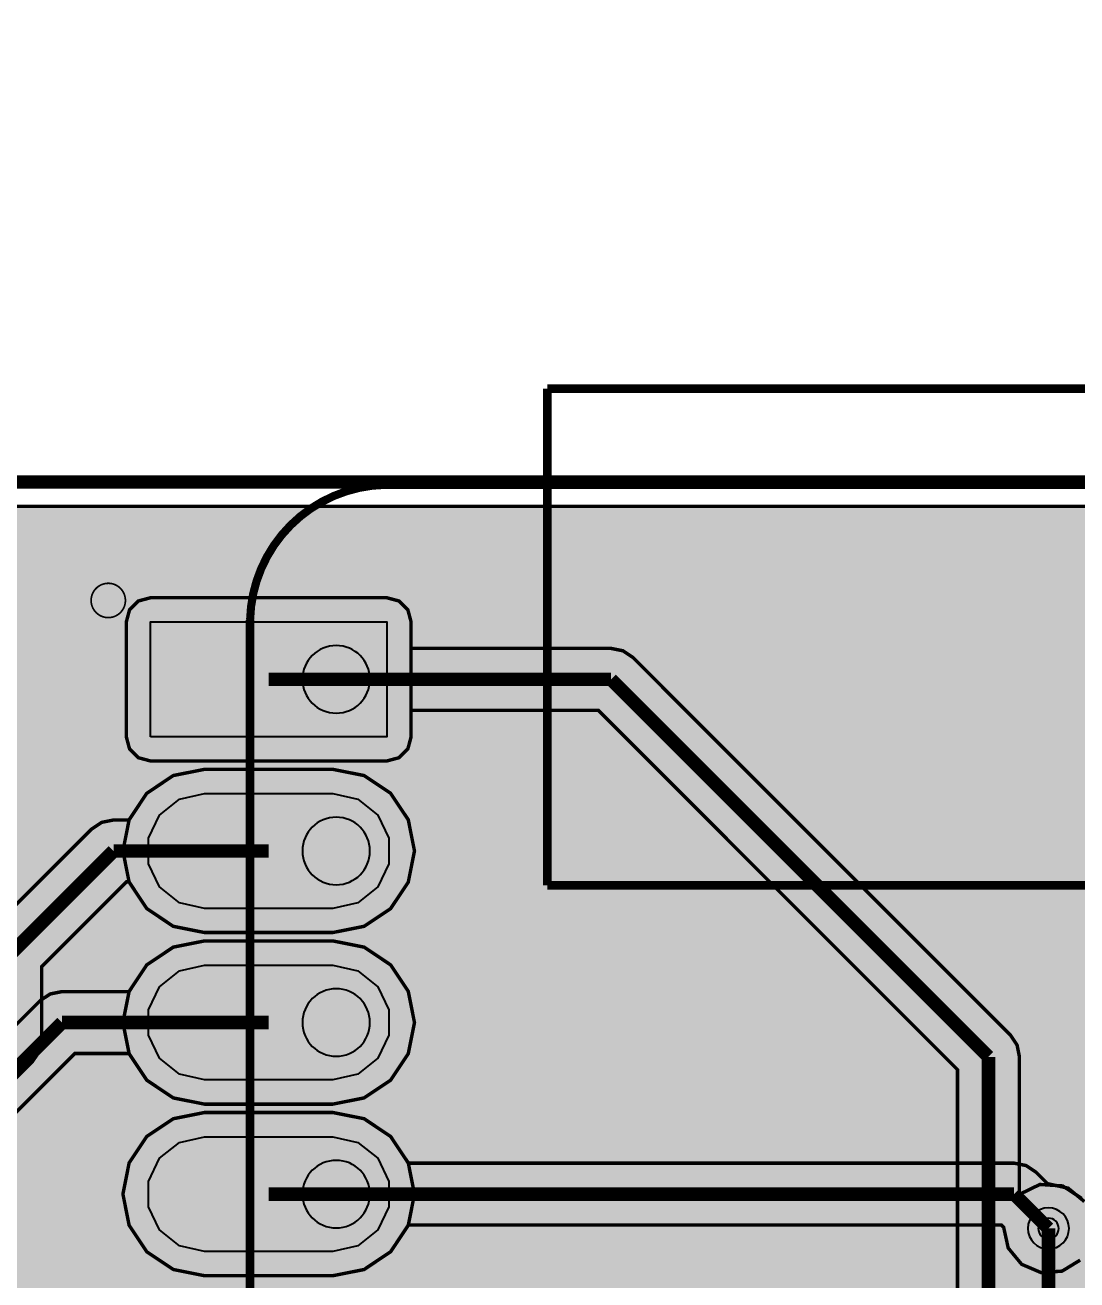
# Model space of a CAD drawing. Header units: millimetres. Extents: x 128 to 251, y -73 to 33.
# Drawn here: x 206.46 to 222.04, y 2.54 to 21.12 of the extents above; entities that cross this region are included whole.
import ezdxf

# ---------------------------------------------------------------- set-up
doc = ezdxf.new("R2010")
doc.units = ezdxf.units.MM
doc.header["$MEASUREMENT"] = 0
for name, color, linetype, true_color in [('Board-Outline-Layer', 7, 'Continuous', 0xff00ff), ('Bottom-Layer', 7, 'Continuous', 0x0000ff), ('Bottom-Paste-Mask-Layer', 7, 'Continuous', 0x800000), ('Bottom-Solder-Mask-Layer', 7, 'Continuous', 0xaa00ff), ('Hole-Layer', 7, 'Continuous', 0x222222), ('Multi-Layer', 7, 'Continuous', 0xc0c0c0), ('Top-Assembly-Layer', 7, 'Continuous', 0x33cc99), ('Top-Layer', 7, 'Continuous', 0xff0000), ('Top-Paste-Mask-Layer', 7, 'Continuous', 0x808080), ('Top-Silkscreen-Layer', 7, 'Continuous', 0xffcc00), ('Top-Solder-Mask-Layer', 7, 'Continuous', 0x800080)]:
    doc.layers.add(name, color=color, linetype=linetype, true_color=true_color)

msp = doc.modelspace()

# ---------------------------------------------------------------- hatches: boundary and pattern name
at = {"layer": 'Bottom-Layer'}
for points in [[(139.908, 21.105), (140.301, 21.105), (139.878, 20.881), (139.56, 20.524), (139.385, 20.08), (139.375, 19.602), (139.531, 19.15), (139.833, 18.78), (140.246, 18.538), (140.716, 18.454), (141.187, 18.538), (141.599, 18.78), (141.902, 19.15), (142.058, 19.602), (142.048, 20.08), (141.873, 20.524), (141.554, 20.881), (141.132, 21.105), (163.541, 21.105), (163.584, 21.107), (163.626, 21.115), (163.864, 21.098), (164.047, 20.945), (164.108, 20.714), (164.107, 20.705), (164.107, 20.695), (164.107, 15.941), (164.15, 15.447), (164.358, 14.996), (164.707, 14.641), (165.154, 14.426), (165.648, 14.374), (166.475, 14.374), (166.293, 14.159), (166.228, 13.885), (166.228, 12.785), (166.31, 12.481), (166.532, 12.258), (166.836, 12.177), (167.936, 12.177), (168.24, 12.258), (168.463, 12.481), (168.544, 12.785), (168.544, 13.885), (168.479, 14.159), (168.298, 14.374), (185.166, 14.376), (185.189, 14.374), (185.213, 14.374), (185.291, 14.376), (185.771, 14.283), (186.183, 14.018), (186.468, 13.621), (186.586, 13.147), (186.586, 10.433), (186.577, 9.929), (186.723, 9.445), (187.009, 9.03), (187.408, 8.722), (187.883, 8.55), (188.387, 8.532), (203.241, 8.641), (202.829, 8.401), (202.526, 8.035), (202.368, 7.586), (202.375, 7.11), (202.545, 6.665), (202.858, 6.307), (203.276, 6.079), (203.747, 6.008), (204.213, 6.105), (204.617, 6.356), (204.909, 6.732), (205.054, 7.185), (205.034, 7.66), (204.851, 8.1), (204.528, 8.449), (204.104, 8.665), (204.634, 8.898), (205.079, 9.268), (205.405, 9.747), (205.585, 10.297), (205.589, 10.327), (205.59, 10.358), (205.591, 13.287), (205.714, 13.592), (205.933, 13.837), (206.223, 13.993), (230.64, 13.993), (230.657, 13.993), (230.674, 13.995), (231.034, 13.948), (231.338, 13.746), (231.522, 13.432), (231.549, 13.07), (231.545, 13.043), (231.544, 13.017), (231.544, -4.89), (231.561, -5.618), (231.753, -6.32), (232.11, -6.955), (232.609, -7.485), (233.221, -7.879), (236.511, -9.687), (236.878, -10.054), (236.878, -18.76), (220.036, -47.654), (220, -47.741), (219.987, -47.835), (219.987, -49.818), (205.252, -65.512), (204.899, -65.718), (204.522, -65.877), (204.798, -65.5), (204.931, -65.051), (204.903, -64.585), (204.719, -64.155), (204.399, -63.813), (203.983, -63.6), (203.519, -63.54), (203.063, -63.642), (202.668, -63.892), (202.381, -64.262), (202.237, -64.706), (202.252, -65.174), (202.424, -65.608), (202.734, -65.959), (202.032, -65.693), (201.412, -65.269), (190.417, -54.469), (189.885, -54.039), (189.272, -53.734), (188.608, -53.57), (187.924, -53.554), (187.252, -53.686), (186.626, -53.961), (186.074, -54.365), (186.07, -54.368), (186.067, -54.372), (179.529, -60.687), (178.91, -61.051), (178.228, -61.276), (177.513, -61.353), (176.799, -61.277), (176.116, -61.053), (175.496, -60.689), (163.679, -48.655), (163.279, -48.335), (162.795, -48.168), (162.283, -48.173), (161.802, -48.349), (161.408, -48.677), (161.394, -48.695), (161.382, -48.713), (159.334, -51.863), (159.102, -52.068), (158.808, -52.169), (158.498, -52.15), (158.218, -52.014), (158.204, -52.004), (158.19, -51.995), (143.718, -43.141), (143.28, -42.7), (142.939, -42.181), (142.708, -41.604), (142.597, -40.993), (142.597, -40.989), (142.597, -40.985), (141.856, -33.79), (142.235, -34.091), (142.696, -34.239), (143.179, -34.217), (143.624, -34.026), (143.974, -33.692), (144.184, -33.256), (144.228, -32.774), (144.1, -32.307), (143.817, -31.914), (143.414, -31.646), (142.942, -31.537), (142.462, -31.599), (142.035, -31.826), (141.714, -32.189), (141.714, -31.591), (141.709, -30.467), (141.709, -2.111), (141.701, -2.033), (141.676, -1.959), (141.427, -1.592), (141.077, -1.321), (140.661, -1.172), (140.629, -1.168), (140.597, -1.166), (139.838, -1.166), (139.818, -1.167), (139.797, -1.168), (139.527, -1.118), (139.336, -0.921), (139.292, -0.649), (139.295, -0.624), (139.296, -0.598), (139.293, 20.608), (139.376, 20.878), (139.588, 21.063), (139.867, 21.107), (139.887, 21.106)], [(211.819, 10.222), (211.998, 10.27), (212.13, 10.401), (212.178, 10.58), (212.178, 12.28), (212.13, 12.459), (211.998, 12.59), (211.819, 12.638), (208.319, 12.638), (208.14, 12.59), (208.009, 12.459), (207.961, 12.28), (207.961, 10.58), (208.009, 10.401), (208.14, 10.27), (208.319, 10.222)], [(208.319, 10.58), (208.319, 12.28), (211.819, 12.28), (211.819, 10.58)], [(191.278, 5.157), (191.278, 5.249), (191.196, 5.553), (190.973, 5.776), (190.669, 5.857), (189.569, 5.857), (189.265, 5.776), (189.043, 5.553), (188.961, 5.249), (188.961, 4.149), (189.043, 3.845), (189.265, 3.622), (189.569, 3.541), (190.669, 3.541), (190.973, 3.622), (191.196, 3.845), (191.278, 4.149), (191.278, 4.241), (204.851, 4.241), (205.027, 4.276), (205.175, 4.375), (206.572, 5.772), (206.672, 5.921), (206.707, 6.096), (206.707, 7.176), (207.962, 8.432), (208.002, 8.432), (208.263, 8.038), (208.656, 7.774), (209.119, 7.682), (211.019, 7.682), (211.482, 7.774), (211.874, 8.036), (212.136, 8.428), (212.228, 8.89), (212.136, 9.352), (211.874, 9.744), (211.482, 10.006), (211.019, 10.098), (209.119, 10.098), (208.656, 10.006), (208.263, 9.742), (208.002, 9.348), (207.772, 9.348), (207.597, 9.313), (207.448, 9.214), (205.924, 7.69), (205.825, 7.541), (205.79, 7.366), (205.79, 6.286), (204.662, 5.157)], [(209.119, 8.04), (208.751, 8.124), (208.455, 8.36), (208.291, 8.701), (208.291, 9.079), (208.455, 9.42), (208.751, 9.656), (209.119, 9.74), (211.019, 9.74), (211.388, 9.656), (211.684, 9.42), (211.848, 9.079), (211.848, 8.701), (211.684, 8.36), (211.388, 8.124), (211.019, 8.04)], [(211.019, 7.558), (209.119, 7.558), (208.657, 7.466), (208.265, 7.204), (208.003, 6.812), (207.911, 6.35), (208.003, 5.888), (208.265, 5.496), (208.657, 5.234), (209.119, 5.142), (211.019, 5.142), (211.482, 5.234), (211.874, 5.496), (212.136, 5.888), (212.228, 6.35), (212.136, 6.812), (211.874, 7.204), (211.482, 7.466)], [(209.119, 5.5), (208.751, 5.584), (208.455, 5.82), (208.291, 6.161), (208.291, 6.539), (208.455, 6.88), (208.751, 7.116), (209.119, 7.2), (211.019, 7.2), (211.388, 7.116), (211.684, 6.88), (211.848, 6.539), (211.848, 6.161), (211.684, 5.82), (211.388, 5.584), (211.019, 5.5)], [(211.019, 5.018), (209.119, 5.018), (208.657, 4.926), (208.265, 4.664), (208.003, 4.272), (207.911, 3.81), (208.003, 3.348), (208.265, 2.956), (208.657, 2.694), (209.119, 2.602), (211.019, 2.602), (211.483, 2.694), (211.876, 2.958), (212.137, 3.352), (220.918, 3.352), (220.952, 3.317), (221.019, 3.012), (221.218, 2.771), (221.506, 2.648), (221.817, 2.67), (222.084, 2.833), (222.247, 3.1), (222.269, 3.412), (222.147, 3.699), (221.906, 3.898), (221.6, 3.965), (221.431, 4.134), (221.283, 4.233), (221.107, 4.268), (212.137, 4.268), (211.876, 4.662), (211.483, 4.926)], [(209.119, 2.96), (208.751, 3.044), (208.455, 3.28), (208.291, 3.621), (208.291, 3.999), (208.455, 4.34), (208.751, 4.576), (209.119, 4.66), (211.019, 4.66), (211.388, 4.576), (211.684, 4.34), (211.848, 3.999), (211.848, 3.621), (211.684, 3.28), (211.388, 3.044), (211.019, 2.96)]]:
    msp.add_hatch(color=256, dxfattribs=at).paths.add_polyline_path(points)
at = {"layer": 'Bottom-Paste-Mask-Layer'}
for points in [[(208.319, 10.58), (208.319, 12.28), (211.819, 12.28), (211.819, 10.58)], [(209.119, 8.04), (208.751, 8.124), (208.455, 8.36), (208.291, 8.701), (208.291, 9.079), (208.455, 9.42), (208.751, 9.656), (209.119, 9.74), (211.019, 9.74), (211.388, 9.656), (211.684, 9.42), (211.848, 9.079), (211.848, 8.701), (211.684, 8.36), (211.388, 8.124), (211.019, 8.04)], [(209.119, 5.5), (208.751, 5.584), (208.455, 5.82), (208.291, 6.161), (208.291, 6.539), (208.455, 6.88), (208.751, 7.116), (209.119, 7.2), (211.019, 7.2), (211.388, 7.116), (211.684, 6.88), (211.848, 6.539), (211.848, 6.161), (211.684, 5.82), (211.388, 5.584), (211.019, 5.5)], [(209.119, 2.96), (208.751, 3.044), (208.455, 3.28), (208.291, 3.621), (208.291, 3.999), (208.455, 4.34), (208.751, 4.576), (209.119, 4.66), (211.019, 4.66), (211.388, 4.576), (211.684, 4.34), (211.848, 3.999), (211.848, 3.621), (211.684, 3.28), (211.388, 3.044), (211.019, 2.96)]]:
    msp.add_hatch(color=256, dxfattribs=at).paths.add_polyline_path(points)
at = {"layer": 'Bottom-Solder-Mask-Layer'}
for points in [[(208.319, 10.58), (208.319, 12.28), (211.819, 12.28), (211.819, 10.58)], [(209.119, 8.04), (208.751, 8.124), (208.455, 8.36), (208.291, 8.701), (208.291, 9.079), (208.455, 9.42), (208.751, 9.656), (209.119, 9.74), (211.019, 9.74), (211.388, 9.656), (211.684, 9.42), (211.848, 9.079), (211.848, 8.701), (211.684, 8.36), (211.388, 8.124), (211.019, 8.04)], [(209.119, 5.5), (208.751, 5.584), (208.455, 5.82), (208.291, 6.161), (208.291, 6.539), (208.455, 6.88), (208.751, 7.116), (209.119, 7.2), (211.019, 7.2), (211.388, 7.116), (211.684, 6.88), (211.848, 6.539), (211.848, 6.161), (211.684, 5.82), (211.388, 5.584), (211.019, 5.5)], [(209.119, 2.96), (208.751, 3.044), (208.455, 3.28), (208.291, 3.621), (208.291, 3.999), (208.455, 4.34), (208.751, 4.576), (209.119, 4.66), (211.019, 4.66), (211.388, 4.576), (211.684, 4.34), (211.848, 3.999), (211.848, 3.621), (211.684, 3.28), (211.388, 3.044), (211.019, 2.96)]]:
    msp.add_hatch(color=256, dxfattribs=at).paths.add_polyline_path(points)
at = {"layer": 'Hole-Layer'}
for points in [[(210.569, 11.43, 1), (211.569, 11.43, 1)], [(210.569, 8.89, 1), (211.569, 8.89, 1)], [(210.569, 6.35, 1), (211.569, 6.35, 1)], [(210.569, 3.81, 1), (211.569, 3.81, 1)]]:
    msp.add_hatch(color=256, dxfattribs=at).paths.add_polyline_path(points)
at = {"layer": 'Multi-Layer'}
for points in [[(208.319, 10.58), (208.319, 12.28), (211.819, 12.28), (211.819, 10.58)], [(208.319, 10.58), (208.319, 12.28), (211.819, 12.28), (211.819, 10.58)], [(208.319, 10.58), (208.319, 12.28), (211.819, 12.28), (211.819, 10.58)], [(209.119, 8.04), (208.751, 8.124), (208.455, 8.36), (208.291, 8.701), (208.291, 9.079), (208.455, 9.42), (208.751, 9.656), (209.119, 9.74), (211.019, 9.74), (211.388, 9.656), (211.684, 9.42), (211.848, 9.079), (211.848, 8.701), (211.684, 8.36), (211.388, 8.124), (211.019, 8.04)], [(209.119, 8.04), (208.751, 8.124), (208.455, 8.36), (208.291, 8.701), (208.291, 9.079), (208.455, 9.42), (208.751, 9.656), (209.119, 9.74), (211.019, 9.74), (211.388, 9.656), (211.684, 9.42), (211.848, 9.079), (211.848, 8.701), (211.684, 8.36), (211.388, 8.124), (211.019, 8.04)], [(209.119, 8.04), (208.751, 8.124), (208.455, 8.36), (208.291, 8.701), (208.291, 9.079), (208.455, 9.42), (208.751, 9.656), (209.119, 9.74), (211.019, 9.74), (211.388, 9.656), (211.684, 9.42), (211.848, 9.079), (211.848, 8.701), (211.684, 8.36), (211.388, 8.124), (211.019, 8.04)], [(209.119, 5.5), (208.751, 5.584), (208.455, 5.82), (208.291, 6.161), (208.291, 6.539), (208.455, 6.88), (208.751, 7.116), (209.119, 7.2), (211.019, 7.2), (211.388, 7.116), (211.684, 6.88), (211.848, 6.539), (211.848, 6.161), (211.684, 5.82), (211.388, 5.584), (211.019, 5.5)], [(209.119, 5.5), (208.751, 5.584), (208.455, 5.82), (208.291, 6.161), (208.291, 6.539), (208.455, 6.88), (208.751, 7.116), (209.119, 7.2), (211.019, 7.2), (211.388, 7.116), (211.684, 6.88), (211.848, 6.539), (211.848, 6.161), (211.684, 5.82), (211.388, 5.584), (211.019, 5.5)], [(209.119, 5.5), (208.751, 5.584), (208.455, 5.82), (208.291, 6.161), (208.291, 6.539), (208.455, 6.88), (208.751, 7.116), (209.119, 7.2), (211.019, 7.2), (211.388, 7.116), (211.684, 6.88), (211.848, 6.539), (211.848, 6.161), (211.684, 5.82), (211.388, 5.584), (211.019, 5.5)], [(209.119, 2.96), (208.751, 3.044), (208.455, 3.28), (208.291, 3.621), (208.291, 3.999), (208.455, 4.34), (208.751, 4.576), (209.119, 4.66), (211.019, 4.66), (211.388, 4.576), (211.684, 4.34), (211.848, 3.999), (211.848, 3.621), (211.684, 3.28), (211.388, 3.044), (211.019, 2.96)], [(209.119, 2.96), (208.751, 3.044), (208.455, 3.28), (208.291, 3.621), (208.291, 3.999), (208.455, 4.34), (208.751, 4.576), (209.119, 4.66), (211.019, 4.66), (211.388, 4.576), (211.684, 4.34), (211.848, 3.999), (211.848, 3.621), (211.684, 3.28), (211.388, 3.044), (211.019, 2.96)], [(209.119, 2.96), (208.751, 3.044), (208.455, 3.28), (208.291, 3.621), (208.291, 3.999), (208.455, 4.34), (208.751, 4.576), (209.119, 4.66), (211.019, 4.66), (211.388, 4.576), (211.684, 4.34), (211.848, 3.999), (211.848, 3.621), (211.684, 3.28), (211.388, 3.044), (211.019, 2.96)]]:
    msp.add_hatch(color=256, dxfattribs=at).paths.add_polyline_path(points)
at = {"layer": 'Top-Layer'}
for points in [[(139.908, 21.105), (140.301, 21.105), (139.878, 20.881), (139.56, 20.524), (139.385, 20.08), (139.375, 19.602), (139.531, 19.15), (139.833, 18.78), (140.246, 18.538), (140.716, 18.454), (141.187, 18.538), (141.599, 18.78), (141.902, 19.15), (142.058, 19.602), (142.048, 20.08), (141.873, 20.524), (141.554, 20.881), (141.132, 21.105), (163.541, 21.105), (163.584, 21.107), (163.626, 21.115), (163.864, 21.098), (164.047, 20.945), (164.108, 20.714), (164.107, 20.705), (164.107, 20.695), (164.107, 15.941), (164.15, 15.447), (164.358, 14.996), (164.707, 14.641), (165.154, 14.426), (165.648, 14.374), (166.475, 14.374), (166.293, 14.159), (166.228, 13.885), (166.228, 12.825), (162.744, 9.341), (162.645, 9.192), (162.61, 9.017), (162.61, 0.86), (162.441, 0.597), (162.412, 0.286), (162.528, -0.004), (162.765, -0.208), (163.068, -0.282), (163.372, -0.208), (163.608, -0.004), (163.725, 0.286), (163.695, 0.597), (163.526, 0.86), (163.526, 8.827), (166.876, 12.177), (167.936, 12.177), (168.24, 12.258), (168.463, 12.481), (168.544, 12.785), (168.544, 12.877), (178.246, 12.877), (184.334, 6.788), (184.483, 6.689), (184.658, 6.654), (196.026, 6.654), (198.304, 4.375), (198.453, 4.276), (198.628, 4.241), (205.359, 4.241), (205.535, 4.276), (205.683, 4.375), (207.2, 5.892), (208.002, 5.892), (208.263, 5.498), (208.656, 5.234), (209.119, 5.142), (211.019, 5.142), (211.482, 5.234), (211.874, 5.496), (212.136, 5.888), (212.228, 6.35), (212.136, 6.812), (211.874, 7.204), (211.482, 7.466), (211.019, 7.558), (209.119, 7.558), (208.656, 7.466), (208.263, 7.202), (208.002, 6.808), (207.01, 6.808), (206.835, 6.773), (206.686, 6.674), (205.17, 5.157), (198.818, 5.157), (196.539, 7.436), (196.391, 7.535), (196.215, 7.57), (184.848, 7.57), (178.759, 13.659), (178.611, 13.758), (178.435, 13.793), (168.544, 13.793), (168.544, 13.885), (168.479, 14.159), (168.298, 14.374), (185.166, 14.376), (185.189, 14.374), (185.213, 14.374), (185.291, 14.376), (185.771, 14.283), (186.183, 14.018), (186.468, 13.621), (186.586, 13.147), (186.586, 10.433), (186.577, 9.929), (186.723, 9.445), (187.009, 9.03), (187.408, 8.722), (187.883, 8.55), (188.387, 8.532), (203.241, 8.641), (202.829, 8.401), (202.526, 8.035), (202.368, 7.586), (202.375, 7.11), (202.545, 6.665), (202.858, 6.307), (203.276, 6.079), (203.747, 6.008), (204.213, 6.105), (204.617, 6.356), (204.909, 6.732), (205.054, 7.185), (205.034, 7.66), (204.851, 8.1), (204.528, 8.449), (204.104, 8.665), (204.634, 8.898), (205.079, 9.268), (205.405, 9.747), (205.585, 10.297), (205.589, 10.327), (205.59, 10.358), (205.591, 13.287), (205.714, 13.592), (205.933, 13.837), (206.223, 13.993), (230.64, 13.993), (230.657, 13.993), (230.674, 13.995), (231.034, 13.948), (231.338, 13.746), (231.522, 13.432), (231.549, 13.07), (231.545, 13.043), (231.544, 13.017), (231.544, -4.89), (231.561, -5.618), (231.753, -6.32), (232.11, -6.955), (232.609, -7.485), (233.221, -7.879), (236.511, -9.687), (236.878, -10.054), (236.878, -18.76), (220.036, -47.654), (220, -47.741), (219.987, -47.835), (219.987, -49.818), (205.252, -65.512), (204.899, -65.718), (204.522, -65.877), (204.798, -65.5), (204.931, -65.051), (204.903, -64.585), (204.719, -64.155), (204.399, -63.813), (203.983, -63.6), (203.519, -63.54), (203.063, -63.642), (202.668, -63.892), (202.381, -64.262), (202.237, -64.706), (202.252, -65.174), (202.424, -65.608), (202.734, -65.959), (202.032, -65.693), (201.412, -65.269), (190.417, -54.469), (189.885, -54.039), (189.272, -53.734), (188.608, -53.57), (187.924, -53.554), (187.252, -53.686), (186.626, -53.961), (186.074, -54.365), (186.07, -54.368), (186.067, -54.372), (179.529, -60.687), (178.91, -61.051), (178.228, -61.276), (177.513, -61.353), (176.799, -61.277), (176.116, -61.053), (175.496, -60.689), (163.679, -48.655), (163.279, -48.335), (162.795, -48.168), (162.283, -48.173), (161.802, -48.349), (161.408, -48.677), (161.394, -48.695), (161.382, -48.713), (159.334, -51.863), (159.102, -52.068), (158.808, -52.169), (158.498, -52.15), (158.218, -52.014), (158.204, -52.004), (158.19, -51.995), (143.718, -43.141), (143.28, -42.7), (142.939, -42.181), (142.708, -41.604), (142.597, -40.993), (142.597, -40.989), (142.597, -40.985), (141.856, -33.79), (142.235, -34.091), (142.696, -34.239), (143.179, -34.217), (143.624, -34.026), (143.974, -33.692), (144.184, -33.256), (144.228, -32.774), (144.1, -32.307), (143.817, -31.914), (143.414, -31.646), (142.942, -31.537), (142.462, -31.599), (142.035, -31.826), (141.714, -32.189), (141.714, -31.591), (141.709, -30.467), (141.709, -2.111), (141.701, -2.033), (141.676, -1.959), (141.427, -1.592), (141.077, -1.321), (140.661, -1.172), (140.629, -1.168), (140.597, -1.166), (139.838, -1.166), (139.818, -1.167), (139.797, -1.168), (139.527, -1.118), (139.336, -0.921), (139.292, -0.649), (139.295, -0.624), (139.296, -0.598), (139.293, 20.608), (139.376, 20.878), (139.588, 21.063), (139.867, 21.107), (139.887, 21.106)], [(179.902, -10.725), (179.754, -10.626), (179.578, -10.591), (168.211, -10.591), (156.28, 1.34), (156.202, 1.403), (156.112, 1.447), (156.656, 1.447), (168.459, -10.357), (168.608, -10.456), (168.783, -10.491), (180.024, -10.491), (184.08, -14.548), (184.229, -14.647), (184.404, -14.682), (216.789, -14.682), (216.965, -14.647), (217.113, -14.548), (224.352, -7.309), (224.452, -7.16), (224.487, -6.985), (224.487, -3.619), (225.78, -2.325), (226.065, -2.439), (226.369, -2.478), (228.269, -2.478), (228.732, -2.386), (229.124, -2.124), (229.386, -1.732), (229.478, -1.27), (229.386, -0.808), (229.124, -0.416), (228.732, -0.154), (228.269, -0.062), (226.369, -0.062), (225.933, -0.144), (225.555, -0.377), (225.288, -0.732), (225.166, -1.159), (225.208, -1.602), (223.704, -3.105), (223.605, -3.254), (223.57, -3.429), (223.57, -6.795), (223.09, -7.276), (223.09, 0.699), (225.408, 3.017), (225.667, 2.793), (225.98, 2.651), (226.319, 2.602), (228.319, 2.602), (228.782, 2.694), (229.174, 2.956), (229.436, 3.348), (229.528, 3.81), (229.436, 4.272), (229.174, 4.664), (228.782, 4.926), (228.319, 5.018), (226.319, 5.018), (225.911, 4.947), (225.55, 4.742), (225.28, 4.426), (225.133, 4.039), (222.307, 1.213), (222.208, 1.064), (222.173, 0.889), (222.173, -7.303), (222.017, -7.46), (222.059, -7.353), (222.074, -7.239), (222.074, 2.823), (222.25, 3.11), (222.263, 3.447), (222.107, 3.747), (221.825, 3.931), (221.488, 3.953), (221.185, 3.806), (221.185, 5.842), (221.15, 6.017), (221.05, 6.166), (215.462, 11.754), (215.314, 11.853), (215.138, 11.888), (212.178, 11.888), (212.178, 12.28), (212.13, 12.459), (211.998, 12.59), (211.819, 12.638), (208.319, 12.638), (208.14, 12.59), (208.009, 12.459), (207.961, 12.28), (207.961, 10.58), (208.009, 10.401), (208.14, 10.27), (208.319, 10.222), (211.819, 10.222), (211.998, 10.27), (212.13, 10.401), (212.178, 10.58), (212.178, 10.972), (214.949, 10.972), (220.268, 5.652), (220.268, -6.287), (216.092, -10.464), (211.681, -10.464), (211.418, -10.295), (211.107, -10.266), (210.817, -10.382), (210.612, -10.618), (210.538, -10.922), (210.612, -11.226), (210.817, -11.462), (211.107, -11.578), (211.418, -11.549), (211.681, -11.38), (216.281, -11.38), (216.457, -11.345), (216.605, -11.246), (221.05, -6.801), (221.113, -6.723), (221.157, -6.633), (221.157, -7.049), (216.346, -11.861), (209.105, -11.861), (208.689, -11.445), (208.623, -11.14), (208.423, -10.899), (208.136, -10.776), (207.824, -10.798), (207.558, -10.961), (207.395, -11.228), (207.372, -11.54), (207.495, -11.827), (207.736, -12.026), (208.041, -12.093), (208.591, -12.643), (208.74, -12.742), (208.915, -12.777), (216.535, -12.777), (216.649, -12.763), (216.756, -12.721), (216.536, -12.94), (207.68, -12.94), (207.455, -12.786), (207.186, -12.736), (203.913, -9.462), (203.913, 0.127), (203.878, 0.302), (203.778, 0.451), (203.016, 1.213), (202.868, 1.312), (202.692, 1.347), (200.326, 1.347), (200.167, 1.832), (199.851, 2.233), (199.415, 2.5), (198.915, 2.601), (198.41, 2.523), (197.963, 2.275), (197.629, 1.889), (197.449, 1.411), (197.445, 0.9), (197.616, 0.42), (197.943, 0.027), (198.386, -0.228), (198.889, -0.315), (199.391, -0.223), (199.831, 0.036), (200.155, 0.431), (202.503, 0.431), (202.996, -0.063), (202.996, -9.652), (203.031, -9.827), (203.13, -9.976), (206.538, -13.383), (206.564, -13.583), (206.649, -13.766), (184.594, -13.766), (180.537, -9.709), (180.389, -9.61), (180.213, -9.575), (168.973, -9.575), (157.169, 2.229), (157.021, 2.328), (156.845, 2.363), (148.399, 2.363), (146.381, 4.381), (146.381, 12.065), (146.347, 12.24), (146.247, 12.389), (143.961, 14.675), (143.91, 14.719), (143.852, 14.756), (143.852, 15.351), (143.804, 15.53), (143.673, 15.661), (143.494, 15.709), (141.494, 15.709), (141.315, 15.661), (141.184, 15.53), (141.136, 15.351), (141.136, 13.351), (141.184, 13.172), (141.315, 13.041), (141.494, 12.993), (141.759, 12.993), (141.403, 12.659), (141.188, 12.221), (141.141, 11.735), (141.269, 11.265), (141.556, 10.869), (141.963, 10.601), (141.561, 10.337), (141.275, 9.95), (141.143, 9.487), (141.18, 9.007), (141.383, 8.571), (141.725, 8.232), (142.163, 8.034), (142.163, 5.08), (142.198, 4.905), (142.297, 4.756), (146.361, 0.692), (146.51, 0.593), (146.685, 0.558), (155.767, 0.558), (167.697, -11.373), (167.846, -11.472), (168.021, -11.507), (179.389, -11.507), (183.445, -15.564), (183.594, -15.663), (183.769, -15.698), (217.17, -15.698), (217.346, -15.663), (217.494, -15.564), (227.643, -5.415), (227.743, -5.266), (227.778, -5.091), (227.778, -5.018), (228.269, -5.018), (228.732, -4.926), (229.124, -4.664), (229.386, -4.272), (229.478, -3.81), (229.386, -3.348), (229.124, -2.956), (228.732, -2.694), (228.269, -2.602), (226.369, -2.602), (225.907, -2.694), (225.515, -2.956), (225.253, -3.348), (225.161, -3.81), (225.253, -4.272), (225.515, -4.664), (225.907, -4.926), (226.369, -5.018), (226.744, -5.018), (216.981, -14.782), (183.959, -14.782)], [(208.319, 10.58), (208.319, 12.28), (211.819, 12.28), (211.819, 10.58)], [(211.019, 10.098), (209.119, 10.098), (208.657, 10.006), (208.265, 9.744), (208.003, 9.352), (207.911, 8.89), (208.003, 8.428), (208.265, 8.036), (208.657, 7.774), (209.119, 7.682), (211.019, 7.682), (211.482, 7.774), (211.874, 8.036), (212.136, 8.428), (212.228, 8.89), (212.136, 9.352), (211.874, 9.744), (211.482, 10.006)], [(209.119, 8.04), (208.751, 8.124), (208.455, 8.36), (208.291, 8.701), (208.291, 9.079), (208.455, 9.42), (208.751, 9.656), (209.119, 9.74), (211.019, 9.74), (211.388, 9.656), (211.684, 9.42), (211.848, 9.079), (211.848, 8.701), (211.684, 8.36), (211.388, 8.124), (211.019, 8.04)], [(209.119, 5.5), (208.751, 5.584), (208.455, 5.82), (208.291, 6.161), (208.291, 6.539), (208.455, 6.88), (208.751, 7.116), (209.119, 7.2), (211.019, 7.2), (211.388, 7.116), (211.684, 6.88), (211.848, 6.539), (211.848, 6.161), (211.684, 5.82), (211.388, 5.584), (211.019, 5.5)], [(211.019, 5.018), (209.119, 5.018), (208.657, 4.926), (208.265, 4.664), (208.003, 4.272), (207.911, 3.81), (208.003, 3.348), (208.265, 2.956), (208.657, 2.694), (209.119, 2.602), (211.019, 2.602), (211.482, 2.694), (211.874, 2.956), (212.136, 3.348), (212.228, 3.81), (212.136, 4.272), (211.874, 4.664), (211.482, 4.926)], [(209.119, 2.96), (208.751, 3.044), (208.455, 3.28), (208.291, 3.621), (208.291, 3.999), (208.455, 4.34), (208.751, 4.576), (209.119, 4.66), (211.019, 4.66), (211.388, 4.576), (211.684, 4.34), (211.848, 3.999), (211.848, 3.621), (211.684, 3.28), (211.388, 3.044), (211.019, 2.96)]]:
    msp.add_hatch(color=256, dxfattribs=at).paths.add_polyline_path(points)
at = {"layer": 'Top-Paste-Mask-Layer'}
for points in [[(208.319, 10.58), (208.319, 12.28), (211.819, 12.28), (211.819, 10.58)], [(209.119, 8.04), (208.751, 8.124), (208.455, 8.36), (208.291, 8.701), (208.291, 9.079), (208.455, 9.42), (208.751, 9.656), (209.119, 9.74), (211.019, 9.74), (211.388, 9.656), (211.684, 9.42), (211.848, 9.079), (211.848, 8.701), (211.684, 8.36), (211.388, 8.124), (211.019, 8.04)], [(209.119, 5.5), (208.751, 5.584), (208.455, 5.82), (208.291, 6.161), (208.291, 6.539), (208.455, 6.88), (208.751, 7.116), (209.119, 7.2), (211.019, 7.2), (211.388, 7.116), (211.684, 6.88), (211.848, 6.539), (211.848, 6.161), (211.684, 5.82), (211.388, 5.584), (211.019, 5.5)], [(209.119, 2.96), (208.751, 3.044), (208.455, 3.28), (208.291, 3.621), (208.291, 3.999), (208.455, 4.34), (208.751, 4.576), (209.119, 4.66), (211.019, 4.66), (211.388, 4.576), (211.684, 4.34), (211.848, 3.999), (211.848, 3.621), (211.684, 3.28), (211.388, 3.044), (211.019, 2.96)]]:
    msp.add_hatch(color=256, dxfattribs=at).paths.add_polyline_path(points)
at = {"layer": 'Top-Silkscreen-Layer'}
msp.add_hatch(color=256, dxfattribs=at).paths.add_polyline_path([(209.807, 12.372), (209.81, 12.42), (209.814, 12.47)])
msp.add_hatch(color=256, dxfattribs=at).paths.add_polyline_path([(209.807, 12.372), (209.81, 12.42), (209.814, 12.47)])
at = {"layer": 'Top-Solder-Mask-Layer'}
for points in [[(208.319, 10.58), (208.319, 12.28), (211.819, 12.28), (211.819, 10.58)], [(209.119, 8.04), (208.751, 8.124), (208.455, 8.36), (208.291, 8.701), (208.291, 9.079), (208.455, 9.42), (208.751, 9.656), (209.119, 9.74), (211.019, 9.74), (211.388, 9.656), (211.684, 9.42), (211.848, 9.079), (211.848, 8.701), (211.684, 8.36), (211.388, 8.124), (211.019, 8.04)], [(209.119, 5.5), (208.751, 5.584), (208.455, 5.82), (208.291, 6.161), (208.291, 6.539), (208.455, 6.88), (208.751, 7.116), (209.119, 7.2), (211.019, 7.2), (211.388, 7.116), (211.684, 6.88), (211.848, 6.539), (211.848, 6.161), (211.684, 5.82), (211.388, 5.584), (211.019, 5.5)], [(209.119, 2.96), (208.751, 3.044), (208.455, 3.28), (208.291, 3.621), (208.291, 3.999), (208.455, 4.34), (208.751, 4.576), (209.119, 4.66), (211.019, 4.66), (211.388, 4.576), (211.684, 4.34), (211.848, 3.999), (211.848, 3.621), (211.684, 3.28), (211.388, 3.044), (211.019, 2.96)]]:
    msp.add_hatch(color=256, dxfattribs=at).paths.add_polyline_path(points)

# ---------------------------------------------------------------- linework, layer by layer
at = {"layer": 'Board-Outline-Layer', "const_width": 0.2}
msp.add_lwpolyline([(206.17, 14.351), (230.638, 14.351)], dxfattribs=at)
at = {"layer": 'Bottom-Layer'}
for points, const_width in [([(206.223, 13.993), (230.64, 13.993), (230.657, 13.993), (230.674, 13.995), (231.034, 13.948), (231.338, 13.746), (231.522, 13.432), (231.549, 13.07), (231.545, 13.043), (231.544, 13.017), (231.544, -4.89), (231.561, -5.618), (231.753, -6.32), (232.11, -6.955), (232.609, -7.485), (233.221, -7.879), (236.511, -9.687), (236.878, -10.054), (236.878, -18.76), (220.036, -47.654), (220, -47.741), (219.987, -47.835), (219.987, -49.818), (205.252, -65.512)], 0.0508), ([(205.175, 4.375), (206.572, 5.772), (206.672, 5.921), (206.707, 6.096), (206.707, 7.176), (207.962, 8.432), (208.002, 8.432), (208.263, 8.038), (208.656, 7.774), (209.119, 7.682), (211.019, 7.682), (211.482, 7.774), (211.874, 8.036), (212.136, 8.428), (212.228, 8.89), (212.136, 9.352), (211.874, 9.744), (211.482, 10.006), (211.019, 10.098), (209.119, 10.098), (208.656, 10.006), (208.263, 9.742), (208.002, 9.348), (207.772, 9.348), (207.597, 9.313), (207.448, 9.214), (205.924, 7.69)], 0.0508), ([(206.248, 7.366), (207.772, 8.89)], 0.2), ([(207.772, 8.89), (210.069, 8.89)], 0.2), ([(222.147, 3.699), (221.906, 3.898), (221.6, 3.965), (221.431, 4.134), (221.283, 4.233), (221.107, 4.268), (212.137, 4.268), (211.876, 4.662), (211.483, 4.926), (211.019, 5.018), (209.119, 5.018), (208.657, 4.926), (208.265, 4.664), (208.003, 4.272), (207.911, 3.81), (208.003, 3.348), (208.265, 2.956), (208.657, 2.694), (209.119, 2.602), (211.019, 2.602), (211.483, 2.694), (211.876, 2.958), (212.137, 3.352), (220.918, 3.352), (220.952, 3.317), (221.019, 3.012), (221.218, 2.771), (221.506, 2.648), (221.817, 2.67), (222.084, 2.833)], 0.0508), ([(210.069, 3.81), (221.107, 3.81)], 0.2), ([(221.107, 3.81), (221.615, 3.302)], 0.2)]:
    msp.add_lwpolyline(points, dxfattribs=dict(at, const_width=const_width))
at = {"layer": 'Bottom-Layer', "const_width": 0.0508}
for points in [[(211.819, 10.222), (211.998, 10.27), (212.13, 10.401), (212.178, 10.58), (212.178, 12.28), (212.13, 12.459), (211.998, 12.59), (211.819, 12.638), (208.319, 12.638), (208.14, 12.59), (208.009, 12.459), (207.961, 12.28), (207.961, 10.58), (208.009, 10.401), (208.14, 10.27), (208.319, 10.222)], [(211.019, 7.558), (209.119, 7.558), (208.657, 7.466), (208.265, 7.204), (208.003, 6.812), (207.911, 6.35), (208.003, 5.888), (208.265, 5.496), (208.657, 5.234), (209.119, 5.142), (211.019, 5.142), (211.482, 5.234), (211.874, 5.496), (212.136, 5.888), (212.228, 6.35), (212.136, 6.812), (211.874, 7.204), (211.482, 7.466)]]:
    msp.add_lwpolyline(points, close=True, dxfattribs=at)
at = {"layer": 'Bottom-Layer'}
for points in [[(208.319, 10.58), (208.319, 12.28), (211.819, 12.28), (211.819, 10.58)], [(209.119, 8.04), (208.751, 8.124), (208.455, 8.36), (208.291, 8.701), (208.291, 9.079), (208.455, 9.42), (208.751, 9.656), (209.119, 9.74), (211.019, 9.74), (211.388, 9.656), (211.684, 9.42), (211.848, 9.079), (211.848, 8.701), (211.684, 8.36), (211.388, 8.124), (211.019, 8.04)], [(209.119, 5.5), (208.751, 5.584), (208.455, 5.82), (208.291, 6.161), (208.291, 6.539), (208.455, 6.88), (208.751, 7.116), (209.119, 7.2), (211.019, 7.2), (211.388, 7.116), (211.684, 6.88), (211.848, 6.539), (211.848, 6.161), (211.684, 5.82), (211.388, 5.584), (211.019, 5.5)], [(209.119, 2.96), (208.751, 3.044), (208.455, 3.28), (208.291, 3.621), (208.291, 3.999), (208.455, 4.34), (208.751, 4.576), (209.119, 4.66), (211.019, 4.66), (211.388, 4.576), (211.684, 4.34), (211.848, 3.999), (211.848, 3.621), (211.684, 3.28), (211.388, 3.044), (211.019, 2.96)]]:
    msp.add_lwpolyline(points, close=True, dxfattribs=at)
at = {"layer": 'Bottom-Paste-Mask-Layer'}
for points in [[(208.319, 10.58), (208.319, 12.28), (211.819, 12.28), (211.819, 10.58)], [(209.119, 8.04), (208.751, 8.124), (208.455, 8.36), (208.291, 8.701), (208.291, 9.079), (208.455, 9.42), (208.751, 9.656), (209.119, 9.74), (211.019, 9.74), (211.388, 9.656), (211.684, 9.42), (211.848, 9.079), (211.848, 8.701), (211.684, 8.36), (211.388, 8.124), (211.019, 8.04)], [(209.119, 5.5), (208.751, 5.584), (208.455, 5.82), (208.291, 6.161), (208.291, 6.539), (208.455, 6.88), (208.751, 7.116), (209.119, 7.2), (211.019, 7.2), (211.388, 7.116), (211.684, 6.88), (211.848, 6.539), (211.848, 6.161), (211.684, 5.82), (211.388, 5.584), (211.019, 5.5)], [(209.119, 2.96), (208.751, 3.044), (208.455, 3.28), (208.291, 3.621), (208.291, 3.999), (208.455, 4.34), (208.751, 4.576), (209.119, 4.66), (211.019, 4.66), (211.388, 4.576), (211.684, 4.34), (211.848, 3.999), (211.848, 3.621), (211.684, 3.28), (211.388, 3.044), (211.019, 2.96)]]:
    msp.add_lwpolyline(points, close=True, dxfattribs=at)
at = {"layer": 'Bottom-Solder-Mask-Layer'}
for points in [[(208.319, 10.58), (208.319, 12.28), (211.819, 12.28), (211.819, 10.58)], [(209.119, 8.04), (208.751, 8.124), (208.455, 8.36), (208.291, 8.701), (208.291, 9.079), (208.455, 9.42), (208.751, 9.656), (209.119, 9.74), (211.019, 9.74), (211.388, 9.656), (211.684, 9.42), (211.848, 9.079), (211.848, 8.701), (211.684, 8.36), (211.388, 8.124), (211.019, 8.04)], [(209.119, 5.5), (208.751, 5.584), (208.455, 5.82), (208.291, 6.161), (208.291, 6.539), (208.455, 6.88), (208.751, 7.116), (209.119, 7.2), (211.019, 7.2), (211.388, 7.116), (211.684, 6.88), (211.848, 6.539), (211.848, 6.161), (211.684, 5.82), (211.388, 5.584), (211.019, 5.5)], [(209.119, 2.96), (208.751, 3.044), (208.455, 3.28), (208.291, 3.621), (208.291, 3.999), (208.455, 4.34), (208.751, 4.576), (209.119, 4.66), (211.019, 4.66), (211.388, 4.576), (211.684, 4.34), (211.848, 3.999), (211.848, 3.621), (211.684, 3.28), (211.388, 3.044), (211.019, 2.96)]]:
    msp.add_lwpolyline(points, close=True, dxfattribs=at)
msp.add_lwpolyline([(221.31, 3.302, 1), (221.92, 3.302), (221.92, 3.302, 1), (221.31, 3.302)], format="xyb", dxfattribs=at)
at = {"layer": 'Hole-Layer'}
for points in [[(210.569, 11.43, 1), (211.569, 11.43, 1)], [(210.569, 8.89, 1), (211.569, 8.89, 1)], [(210.569, 6.35, 1), (211.569, 6.35, 1)], [(210.569, 3.81, 1), (211.569, 3.81, 1)]]:
    msp.add_lwpolyline(points, format="xyb", close=True, dxfattribs=at)
msp.add_lwpolyline([(221.463, 3.302, 1), (221.768, 3.302), (221.768, 3.302, 1), (221.463, 3.302)], format="xyb", dxfattribs=at)
at = {"layer": 'Multi-Layer'}
for points in [[(208.319, 10.58), (208.319, 12.28), (211.819, 12.28), (211.819, 10.58)], [(208.319, 10.58), (208.319, 12.28), (211.819, 12.28), (211.819, 10.58)], [(208.319, 10.58), (208.319, 12.28), (211.819, 12.28), (211.819, 10.58)], [(209.119, 8.04), (208.751, 8.124), (208.455, 8.36), (208.291, 8.701), (208.291, 9.079), (208.455, 9.42), (208.751, 9.656), (209.119, 9.74), (211.019, 9.74), (211.388, 9.656), (211.684, 9.42), (211.848, 9.079), (211.848, 8.701), (211.684, 8.36), (211.388, 8.124), (211.019, 8.04)], [(209.119, 8.04), (208.751, 8.124), (208.455, 8.36), (208.291, 8.701), (208.291, 9.079), (208.455, 9.42), (208.751, 9.656), (209.119, 9.74), (211.019, 9.74), (211.388, 9.656), (211.684, 9.42), (211.848, 9.079), (211.848, 8.701), (211.684, 8.36), (211.388, 8.124), (211.019, 8.04)], [(209.119, 8.04), (208.751, 8.124), (208.455, 8.36), (208.291, 8.701), (208.291, 9.079), (208.455, 9.42), (208.751, 9.656), (209.119, 9.74), (211.019, 9.74), (211.388, 9.656), (211.684, 9.42), (211.848, 9.079), (211.848, 8.701), (211.684, 8.36), (211.388, 8.124), (211.019, 8.04)], [(209.119, 5.5), (208.751, 5.584), (208.455, 5.82), (208.291, 6.161), (208.291, 6.539), (208.455, 6.88), (208.751, 7.116), (209.119, 7.2), (211.019, 7.2), (211.388, 7.116), (211.684, 6.88), (211.848, 6.539), (211.848, 6.161), (211.684, 5.82), (211.388, 5.584), (211.019, 5.5)], [(209.119, 5.5), (208.751, 5.584), (208.455, 5.82), (208.291, 6.161), (208.291, 6.539), (208.455, 6.88), (208.751, 7.116), (209.119, 7.2), (211.019, 7.2), (211.388, 7.116), (211.684, 6.88), (211.848, 6.539), (211.848, 6.161), (211.684, 5.82), (211.388, 5.584), (211.019, 5.5)], [(209.119, 5.5), (208.751, 5.584), (208.455, 5.82), (208.291, 6.161), (208.291, 6.539), (208.455, 6.88), (208.751, 7.116), (209.119, 7.2), (211.019, 7.2), (211.388, 7.116), (211.684, 6.88), (211.848, 6.539), (211.848, 6.161), (211.684, 5.82), (211.388, 5.584), (211.019, 5.5)], [(209.119, 2.96), (208.751, 3.044), (208.455, 3.28), (208.291, 3.621), (208.291, 3.999), (208.455, 4.34), (208.751, 4.576), (209.119, 4.66), (211.019, 4.66), (211.388, 4.576), (211.684, 4.34), (211.848, 3.999), (211.848, 3.621), (211.684, 3.28), (211.388, 3.044), (211.019, 2.96)], [(209.119, 2.96), (208.751, 3.044), (208.455, 3.28), (208.291, 3.621), (208.291, 3.999), (208.455, 4.34), (208.751, 4.576), (209.119, 4.66), (211.019, 4.66), (211.388, 4.576), (211.684, 4.34), (211.848, 3.999), (211.848, 3.621), (211.684, 3.28), (211.388, 3.044), (211.019, 2.96)], [(209.119, 2.96), (208.751, 3.044), (208.455, 3.28), (208.291, 3.621), (208.291, 3.999), (208.455, 4.34), (208.751, 4.576), (209.119, 4.66), (211.019, 4.66), (211.388, 4.576), (211.684, 4.34), (211.848, 3.999), (211.848, 3.621), (211.684, 3.28), (211.388, 3.044), (211.019, 2.96)]]:
    msp.add_lwpolyline(points, close=True, dxfattribs=at)
msp.add_lwpolyline([(221.31, 3.302, 1), (221.92, 3.302), (221.92, 3.302, 1), (221.31, 3.302)], format="xyb", dxfattribs=at)
at = {"layer": 'Top-Assembly-Layer', "const_width": 0.0254}
for points in [[(211.592, 14.291), (211.543, 14.284)], [(211.592, 14.291), (211.543, 14.284)], [(211.64, 14.296), (211.592, 14.291)], [(211.64, 14.296), (211.592, 14.291)], [(211.689, 14.3), (211.64, 14.296)], [(211.689, 14.3), (211.64, 14.296)], [(211.738, 14.303), (211.689, 14.3)], [(211.738, 14.303), (211.689, 14.3)], [(211.787, 14.305), (211.738, 14.303)], [(211.787, 14.305), (211.738, 14.303)], [(211.836, 14.305), (211.787, 14.305)], [(211.836, 14.305), (211.787, 14.305)], [(225.552, 14.305), (211.836, 14.305)], [(225.552, 14.305), (211.836, 14.305)], [(210.98, 14.116), (210.936, 14.095)], [(210.98, 14.116), (210.936, 14.095)], [(211.025, 14.136), (210.98, 14.116)], [(211.025, 14.136), (210.98, 14.116)], [(211.07, 14.155), (211.025, 14.136)], [(211.07, 14.155), (211.025, 14.136)], [(211.116, 14.173), (211.07, 14.155)], [(211.116, 14.173), (211.07, 14.155)], [(211.162, 14.19), (211.116, 14.173)], [(211.162, 14.19), (211.116, 14.173)], [(211.209, 14.206), (211.162, 14.19)], [(211.209, 14.206), (211.162, 14.19)], [(211.255, 14.221), (211.209, 14.206)], [(211.255, 14.221), (211.209, 14.206)], [(211.303, 14.234), (211.255, 14.221)], [(211.303, 14.234), (211.255, 14.221)], [(211.35, 14.247), (211.303, 14.234)], [(211.35, 14.247), (211.303, 14.234)], [(211.398, 14.258), (211.35, 14.247)], [(211.398, 14.258), (211.35, 14.247)], [(211.446, 14.268), (211.398, 14.258)], [(211.446, 14.268), (211.398, 14.258)], [(211.494, 14.276), (211.446, 14.268)], [(211.494, 14.276), (211.446, 14.268)], [(211.543, 14.284), (211.494, 14.276)], [(211.543, 14.284), (211.494, 14.276)], [(210.682, 13.946), (210.642, 13.917)], [(210.682, 13.946), (210.642, 13.917)], [(210.723, 13.973), (210.682, 13.946)], [(210.723, 13.973), (210.682, 13.946)], [(210.764, 14), (210.723, 13.973)], [(210.764, 14), (210.723, 13.973)], [(210.806, 14.025), (210.764, 14)], [(210.806, 14.025), (210.764, 14)], [(210.849, 14.049), (210.806, 14.025)], [(210.849, 14.049), (210.806, 14.025)], [(210.892, 14.073), (210.849, 14.049)], [(210.892, 14.073), (210.849, 14.049)], [(210.936, 14.095), (210.892, 14.073)], [(210.936, 14.095), (210.892, 14.073)], [(210.453, 13.761), (210.417, 13.728)], [(210.453, 13.761), (210.417, 13.728)], [(210.489, 13.794), (210.453, 13.761)], [(210.489, 13.794), (210.453, 13.761)], [(210.526, 13.827), (210.489, 13.794)], [(210.526, 13.827), (210.489, 13.794)], [(210.564, 13.858), (210.526, 13.827)], [(210.564, 13.858), (210.526, 13.827)], [(210.603, 13.888), (210.564, 13.858)], [(210.603, 13.888), (210.564, 13.858)], [(210.642, 13.917), (210.603, 13.888)], [(210.642, 13.917), (210.603, 13.888)], [(210.283, 13.584), (210.252, 13.546)], [(210.283, 13.584), (210.252, 13.546)], [(210.315, 13.621), (210.283, 13.584)], [(210.315, 13.621), (210.283, 13.584)], [(210.348, 13.657), (210.315, 13.621)], [(210.348, 13.657), (210.315, 13.621)], [(210.382, 13.693), (210.348, 13.657)], [(210.382, 13.693), (210.348, 13.657)], [(210.417, 13.728), (210.382, 13.693)], [(210.417, 13.728), (210.382, 13.693)], [(210.137, 13.387), (210.11, 13.346)], [(210.137, 13.387), (210.11, 13.346)], [(210.164, 13.428), (210.137, 13.387)], [(210.164, 13.428), (210.137, 13.387)], [(210.193, 13.468), (210.164, 13.428)], [(210.193, 13.468), (210.164, 13.428)], [(210.222, 13.507), (210.193, 13.468)], [(210.222, 13.507), (210.193, 13.468)], [(210.252, 13.546), (210.222, 13.507)], [(210.252, 13.546), (210.222, 13.507)], [(210.037, 13.218), (210.015, 13.174)], [(210.037, 13.218), (210.015, 13.174)], [(210.06, 13.261), (210.037, 13.218)], [(210.06, 13.261), (210.037, 13.218)], [(210.085, 13.304), (210.06, 13.261)], [(210.085, 13.304), (210.06, 13.261)], [(210.11, 13.346), (210.085, 13.304)], [(210.11, 13.346), (210.085, 13.304)], [(209.936, 12.994), (209.92, 12.948)], [(209.936, 12.994), (209.92, 12.948)], [(209.955, 13.04), (209.936, 12.994)], [(209.955, 13.04), (209.936, 12.994)], [(209.974, 13.085), (209.955, 13.04)], [(209.974, 13.085), (209.955, 13.04)], [(209.994, 13.13), (209.974, 13.085)], [(209.994, 13.13), (209.974, 13.085)], [(210.015, 13.174), (209.994, 13.13)], [(210.015, 13.174), (209.994, 13.13)], [(209.876, 12.807), (209.863, 12.76)], [(209.876, 12.807), (209.863, 12.76)], [(209.889, 12.855), (209.876, 12.807)], [(209.889, 12.855), (209.876, 12.807)], [(209.904, 12.901), (209.889, 12.855)], [(209.904, 12.901), (209.889, 12.855)], [(209.92, 12.948), (209.904, 12.901)], [(209.92, 12.948), (209.904, 12.901)], [(209.842, 12.664), (209.833, 12.616)], [(209.842, 12.664), (209.833, 12.616)], [(209.852, 12.712), (209.842, 12.664)], [(209.852, 12.712), (209.842, 12.664)], [(209.863, 12.76), (209.852, 12.712)], [(209.863, 12.76), (209.852, 12.712)], [(209.814, 12.47), (209.81, 12.42)], [(209.814, 12.47), (209.81, 12.42)], [(209.819, 12.518), (209.814, 12.47)], [(209.819, 12.518), (209.814, 12.47)], [(209.826, 12.567), (209.819, 12.518)], [(209.826, 12.567), (209.819, 12.518)], [(209.833, 12.616), (209.826, 12.567)], [(209.833, 12.616), (209.826, 12.567)], [(209.794, 12.273), (209.794, -4.663)], [(209.794, 12.273), (209.794, -4.663)], [(209.807, 12.372), (209.805, 12.322)], [(209.807, 12.372), (209.805, 12.322)], [(209.81, 12.42), (209.807, 12.372)], [(209.81, 12.42), (209.807, 12.372)]]:
    msp.add_lwpolyline(points, dxfattribs=at)
at = {"layer": 'Top-Layer'}
for points, const_width in [([(206.223, 13.993), (230.64, 13.993), (230.657, 13.993), (230.674, 13.995), (231.034, 13.948), (231.338, 13.746), (231.522, 13.432), (231.549, 13.07), (231.545, 13.043), (231.544, 13.017), (231.544, -4.89), (231.561, -5.618), (231.753, -6.32), (232.11, -6.955), (232.609, -7.485), (233.221, -7.879), (236.511, -9.687), (236.878, -10.054), (236.878, -18.76), (220.036, -47.654), (220, -47.741), (219.987, -47.835), (219.987, -49.818), (205.252, -65.512)], 0.0508), ([(222.107, 3.747), (221.825, 3.931), (221.488, 3.953), (221.185, 3.806), (221.185, 5.842), (221.15, 6.017), (221.05, 6.166), (215.462, 11.754), (215.314, 11.853), (215.138, 11.888), (212.178, 11.888), (212.178, 12.28), (212.13, 12.459), (211.998, 12.59), (211.819, 12.638), (208.319, 12.638), (208.14, 12.59), (208.009, 12.459), (207.961, 12.28), (207.961, 10.58), (208.009, 10.401), (208.14, 10.27), (208.319, 10.222), (211.819, 10.222), (211.998, 10.27), (212.13, 10.401), (212.178, 10.58), (212.178, 10.972), (214.949, 10.972), (220.268, 5.652), (220.268, -6.287)], 0.0508), ([(210.069, 11.43), (215.138, 11.43)], 0.2), ([(215.138, 11.43), (220.726, 5.842)], 0.2), ([(205.683, 4.375), (207.2, 5.892), (208.002, 5.892), (208.263, 5.498), (208.656, 5.234), (209.119, 5.142), (211.019, 5.142), (211.482, 5.234), (211.874, 5.496), (212.136, 5.888), (212.228, 6.35), (212.136, 6.812), (211.874, 7.204), (211.482, 7.466), (211.019, 7.558), (209.119, 7.558), (208.656, 7.466), (208.263, 7.202), (208.002, 6.808), (207.01, 6.808), (206.835, 6.773), (206.686, 6.674), (205.17, 5.157)], 0.0508), ([(205.359, 4.699), (207.01, 6.35)], 0.2), ([(207.01, 6.35), (210.069, 6.35)], 0.2), ([(220.726, 5.842), (220.726, -6.477)], 0.2), ([(221.615, 3.302), (221.615, -7.239)], 0.2)]:
    msp.add_lwpolyline(points, dxfattribs=dict(at, const_width=const_width))
for points in [[(208.319, 10.58), (208.319, 12.28), (211.819, 12.28), (211.819, 10.58)], [(209.119, 8.04), (208.751, 8.124), (208.455, 8.36), (208.291, 8.701), (208.291, 9.079), (208.455, 9.42), (208.751, 9.656), (209.119, 9.74), (211.019, 9.74), (211.388, 9.656), (211.684, 9.42), (211.848, 9.079), (211.848, 8.701), (211.684, 8.36), (211.388, 8.124), (211.019, 8.04)], [(209.119, 5.5), (208.751, 5.584), (208.455, 5.82), (208.291, 6.161), (208.291, 6.539), (208.455, 6.88), (208.751, 7.116), (209.119, 7.2), (211.019, 7.2), (211.388, 7.116), (211.684, 6.88), (211.848, 6.539), (211.848, 6.161), (211.684, 5.82), (211.388, 5.584), (211.019, 5.5)], [(209.119, 2.96), (208.751, 3.044), (208.455, 3.28), (208.291, 3.621), (208.291, 3.999), (208.455, 4.34), (208.751, 4.576), (209.119, 4.66), (211.019, 4.66), (211.388, 4.576), (211.684, 4.34), (211.848, 3.999), (211.848, 3.621), (211.684, 3.28), (211.388, 3.044), (211.019, 2.96)]]:
    msp.add_lwpolyline(points, close=True, dxfattribs=at)
at = {"layer": 'Top-Layer', "const_width": 0.0508}
for points in [[(211.019, 10.098), (209.119, 10.098), (208.657, 10.006), (208.265, 9.744), (208.003, 9.352), (207.911, 8.89), (208.003, 8.428), (208.265, 8.036), (208.657, 7.774), (209.119, 7.682), (211.019, 7.682), (211.482, 7.774), (211.874, 8.036), (212.136, 8.428), (212.228, 8.89), (212.136, 9.352), (211.874, 9.744), (211.482, 10.006)], [(211.019, 5.018), (209.119, 5.018), (208.657, 4.926), (208.265, 4.664), (208.003, 4.272), (207.911, 3.81), (208.003, 3.348), (208.265, 2.956), (208.657, 2.694), (209.119, 2.602), (211.019, 2.602), (211.482, 2.694), (211.874, 2.956), (212.136, 3.348), (212.228, 3.81), (212.136, 4.272), (211.874, 4.664), (211.482, 4.926)]]:
    msp.add_lwpolyline(points, close=True, dxfattribs=at)
at = {"layer": 'Top-Paste-Mask-Layer'}
for points in [[(208.319, 10.58), (208.319, 12.28), (211.819, 12.28), (211.819, 10.58)], [(209.119, 8.04), (208.751, 8.124), (208.455, 8.36), (208.291, 8.701), (208.291, 9.079), (208.455, 9.42), (208.751, 9.656), (209.119, 9.74), (211.019, 9.74), (211.388, 9.656), (211.684, 9.42), (211.848, 9.079), (211.848, 8.701), (211.684, 8.36), (211.388, 8.124), (211.019, 8.04)], [(209.119, 5.5), (208.751, 5.584), (208.455, 5.82), (208.291, 6.161), (208.291, 6.539), (208.455, 6.88), (208.751, 7.116), (209.119, 7.2), (211.019, 7.2), (211.388, 7.116), (211.684, 6.88), (211.848, 6.539), (211.848, 6.161), (211.684, 5.82), (211.388, 5.584), (211.019, 5.5)], [(209.119, 2.96), (208.751, 3.044), (208.455, 3.28), (208.291, 3.621), (208.291, 3.999), (208.455, 4.34), (208.751, 4.576), (209.119, 4.66), (211.019, 4.66), (211.388, 4.576), (211.684, 4.34), (211.848, 3.999), (211.848, 3.621), (211.684, 3.28), (211.388, 3.044), (211.019, 2.96)]]:
    msp.add_lwpolyline(points, close=True, dxfattribs=at)
at = {"layer": 'Top-Silkscreen-Layer', "const_width": 0.127}
for points in [[(214.194, 8.381), (214.194, 15.734)], [(214.194, 15.734), (223.194, 15.734)], [(214.194, 8.381), (214.194, 15.734)], [(214.194, 15.734), (223.194, 15.734)], [(225.594, 14.309), (211.794, 14.309)], [(225.594, 14.309), (211.794, 14.309)], [(209.794, 12.31), (209.794, -4.69)], [(209.794, 12.31), (209.794, -4.69)], [(223.194, 8.381), (214.194, 8.381)], [(223.194, 8.381), (214.194, 8.381)]]:
    msp.add_lwpolyline(points, dxfattribs=at)
at = {"layer": 'Top-Silkscreen-Layer', "const_width": 0.12}
msp.add_lwpolyline([(209.794, 12.31, -0.401), (211.794, 14.31)], format="xyb", dxfattribs=at)
msp.add_lwpolyline([(209.794, 12.31, -0.401), (211.794, 14.31)], format="xyb", dxfattribs=at)
at = {"layer": 'Top-Silkscreen-Layer', "const_width": 0.0254}
msp.add_lwpolyline([(207.44, 12.598, 1), (207.948, 12.598, 1)], format="xyb", close=True, dxfattribs=at)
msp.add_lwpolyline([(207.44, 12.598, 1), (207.948, 12.598, 1)], format="xyb", close=True, dxfattribs=at)
at = {"layer": 'Top-Silkscreen-Layer', "const_width": 0.00508}
msp.add_lwpolyline([(209.807, 12.372), (209.81, 12.42), (209.814, 12.47)], close=True, dxfattribs=at)
msp.add_lwpolyline([(209.807, 12.372), (209.81, 12.42), (209.814, 12.47)], close=True, dxfattribs=at)
at = {"layer": 'Top-Solder-Mask-Layer'}
for points in [[(208.319, 10.58), (208.319, 12.28), (211.819, 12.28), (211.819, 10.58)], [(209.119, 8.04), (208.751, 8.124), (208.455, 8.36), (208.291, 8.701), (208.291, 9.079), (208.455, 9.42), (208.751, 9.656), (209.119, 9.74), (211.019, 9.74), (211.388, 9.656), (211.684, 9.42), (211.848, 9.079), (211.848, 8.701), (211.684, 8.36), (211.388, 8.124), (211.019, 8.04)], [(209.119, 5.5), (208.751, 5.584), (208.455, 5.82), (208.291, 6.161), (208.291, 6.539), (208.455, 6.88), (208.751, 7.116), (209.119, 7.2), (211.019, 7.2), (211.388, 7.116), (211.684, 6.88), (211.848, 6.539), (211.848, 6.161), (211.684, 5.82), (211.388, 5.584), (211.019, 5.5)], [(209.119, 2.96), (208.751, 3.044), (208.455, 3.28), (208.291, 3.621), (208.291, 3.999), (208.455, 4.34), (208.751, 4.576), (209.119, 4.66), (211.019, 4.66), (211.388, 4.576), (211.684, 4.34), (211.848, 3.999), (211.848, 3.621), (211.684, 3.28), (211.388, 3.044), (211.019, 2.96)]]:
    msp.add_lwpolyline(points, close=True, dxfattribs=at)
msp.add_lwpolyline([(221.31, 3.302, 1), (221.92, 3.302), (221.92, 3.302, 1), (221.31, 3.302)], format="xyb", dxfattribs=at)

doc.saveas('drawing.dxf')
